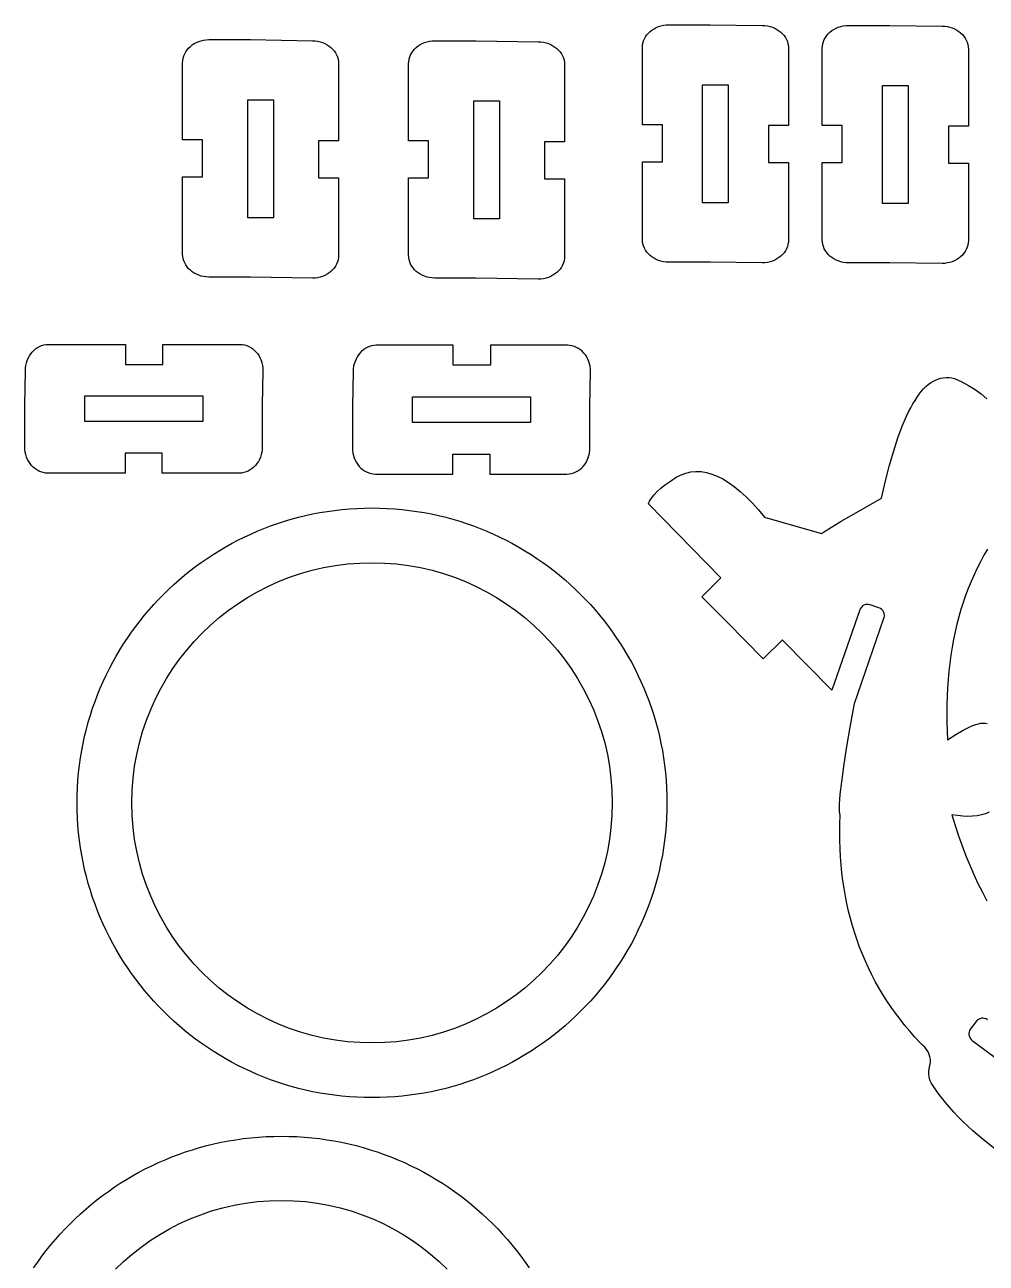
# Model space of a CAD drawing. Extents: x 0 to 14, y 0.1 to 11.7.
# Drawn here: x 5.99 to 10.29, y 6.13 to 11.67 of the extents above; entities that cross this region are included whole.
import ezdxf

# ---------------------------------------------------------------- set-up
doc = ezdxf.new("R2010")
doc.units = 0
doc.layers.add('Default_Layer', color=1, linetype='CONTINUOUS')
doc.layers.add('Harley_2', color=1, linetype='CONTINUOUS')

msp = doc.modelspace()

# ---------------------------------------------------------------- linework, layer by layer
at = {"layer": 'Default_Layer'}
for points in [[(9.4059, 10.7098), (9.4053, 10.6993), (9.4035, 10.6891), (9.4006, 10.6792), (9.3966, 10.6697), (9.3917, 10.6606), (9.3858, 10.652), (9.379, 10.644), (9.3714, 10.6367), (9.363, 10.63), (9.3539, 10.624), (9.3442, 10.6188), (9.3339, 10.6145), (9.3231, 10.611), (9.3119, 10.6085), (9.3002, 10.6071), (9.2883, 10.6066), (9.0549, 10.6094), (8.8696, 10.6094), (8.8576, 10.61), (8.8459, 10.6115), (8.8347, 10.6141), (8.8239, 10.6176), (8.8136, 10.6219), (8.8039, 10.6271), (8.7948, 10.6331), (8.7865, 10.6397), (8.7789, 10.6471), (8.7721, 10.655), (8.7662, 10.6635), (8.7612, 10.6725), (8.7572, 10.682), (8.7543, 10.6919), (8.7525, 10.7021), (8.7519, 10.7126), (8.7519, 11.058), (8.8416, 11.058), (8.8416, 11.2238), (8.7519, 11.2238), (8.7519, 11.5692), (8.7525, 11.5797), (8.7543, 11.5899), (8.7572, 11.5998), (8.7612, 11.6092), (8.7662, 11.6183), (8.7721, 11.6268), (8.7789, 11.6347), (8.7865, 11.6421), (8.7948, 11.6487), (8.8039, 11.6547), (8.8136, 11.6599), (8.8239, 11.6642), (8.8347, 11.6677), (8.8459, 11.6703), (8.8576, 11.6718), (8.8696, 11.6724), (9.0549, 11.6724), (9.2883, 11.6696), (9.3002, 11.6689), (9.3119, 11.6673), (9.3231, 11.6646), (9.3339, 11.6611), (9.3442, 11.6567), (9.3539, 11.6516), (9.363, 11.6456), (9.3714, 11.639), (9.379, 11.6317), (9.3858, 11.6238), (9.3917, 11.6153), (9.3966, 11.6064), (9.4006, 11.5969), (9.4035, 11.5871), (9.4053, 11.5769), (9.4059, 11.5664), (9.4059, 11.221), (9.3162, 11.221), (9.3162, 11.0552), (9.4059, 11.0552), (9.4059, 10.7098)], [(7.3925, 11.1525), (7.3028, 11.1525), (7.3028, 10.9867), (7.3925, 10.9867), (7.3925, 10.6413), (7.3919, 10.6308), (7.3901, 10.6205), (7.3872, 10.6106), (7.3832, 10.6011), (7.3782, 10.592), (7.3723, 10.5834), (7.3655, 10.5754), (7.3579, 10.568), (7.3495, 10.5613), (7.3405, 10.5553), (7.3308, 10.5502), (7.3205, 10.5458), (7.3097, 10.5424), (7.2984, 10.5399), (7.2868, 10.5385), (7.2748, 10.5381), (6.9973, 10.5427), (6.8119, 10.5427), (6.7999, 10.5433), (6.7883, 10.5449), (6.777, 10.5474), (6.7662, 10.5509), (6.7559, 10.5552), (6.7462, 10.5604), (6.7372, 10.5664), (6.7288, 10.5731), (6.7212, 10.5804), (6.7144, 10.5883), (6.7085, 10.5969), (6.7035, 10.6059), (6.6995, 10.6153), (6.6966, 10.6252), (6.6948, 10.6354), (6.6942, 10.6459), (6.6942, 10.9913), (6.7839, 10.9913), (6.7839, 11.1571), (6.6942, 11.1571), (6.6942, 11.5025), (6.6948, 11.513), (6.6966, 11.5232), (6.6995, 11.5331), (6.7035, 11.5426), (6.7085, 11.5516), (6.7144, 11.5601), (6.7212, 11.568), (6.7288, 11.5754), (6.7372, 11.5821), (6.7462, 11.588), (6.7559, 11.5932), (6.7662, 11.5976), (6.777, 11.601), (6.7883, 11.6036), (6.7999, 11.6052), (6.8119, 11.6057), (6.9973, 11.6057), (7.2748, 11.6011), (7.2868, 11.6004), (7.2984, 11.5987), (7.3097, 11.596), (7.3205, 11.5925), (7.3308, 11.5881), (7.3405, 11.5829), (7.3495, 11.577), (7.3579, 11.5704), (7.3655, 11.5631), (7.3723, 11.5552), (7.3782, 11.5468), (7.3832, 11.5378), (7.3872, 11.5284), (7.3901, 11.5186), (7.3919, 11.5084), (7.3925, 11.4979), (7.3925, 11.1525)], [(7.7052, 10.9867), (7.7949, 10.9867), (7.7949, 11.1525), (7.7052, 11.1525), (7.7052, 11.4979), (7.7059, 11.5084), (7.7076, 11.5186), (7.7106, 11.5285), (7.7145, 11.538), (7.7195, 11.547), (7.7254, 11.5555), (7.7322, 11.5634), (7.7398, 11.5708), (7.7482, 11.5774), (7.7572, 11.5834), (7.7669, 11.5886), (7.7772, 11.5929), (7.788, 11.5964), (7.7993, 11.599), (7.8109, 11.6005), (7.8229, 11.6011), (8.0083, 11.6011), (8.2858, 11.5965), (8.2978, 11.5958), (8.3095, 11.594), (8.3207, 11.5914), (8.3315, 11.5879), (8.3418, 11.5835), (8.3515, 11.5783), (8.3606, 11.5724), (8.3689, 11.5658), (8.3765, 11.5585), (8.3833, 11.5506), (8.3892, 11.5421), (8.3942, 11.5332), (8.3982, 11.5238), (8.4011, 11.514), (8.4029, 11.5038), (8.4035, 11.4933), (8.4035, 11.1479), (8.3138, 11.1479), (8.3138, 10.9821), (8.4035, 10.9821), (8.4035, 10.6367), (8.4029, 10.6262), (8.4011, 10.6159), (8.3982, 10.606), (8.3942, 10.5965), (8.3892, 10.5874), (8.3833, 10.5788), (8.3765, 10.5708), (8.3689, 10.5634), (8.3606, 10.5567), (8.3515, 10.5507), (8.3418, 10.5455), (8.3315, 10.5412), (8.3207, 10.5378), (8.3095, 10.5353), (8.2978, 10.5339), (8.2858, 10.5335), (8.0083, 10.5381), (7.8229, 10.5381), (7.8109, 10.5387), (7.7993, 10.5402), (7.788, 10.5428), (7.7772, 10.5463), (7.7669, 10.5506), (7.7572, 10.5558), (7.7482, 10.5618), (7.7398, 10.5684), (7.7322, 10.5758), (7.7254, 10.5837), (7.7195, 10.5922), (7.7145, 10.6013), (7.7106, 10.6107), (7.7076, 10.6206), (7.7059, 10.6308), (7.7052, 10.6413), (7.7052, 10.9867)]]:
    msp.add_lwpolyline(points, close=True, dxfattribs=at)
at = {"layer": 'Harley_2'}
for points in [[(9.5568, 11.221), (9.5568, 11.5664), (9.5574, 11.5769), (9.5592, 11.5871), (9.5621, 11.597), (9.5661, 11.6065), (9.5711, 11.6155), (9.577, 11.624), (9.5838, 11.6319), (9.5914, 11.6393), (9.5997, 11.646), (9.6088, 11.6519), (9.6185, 11.6571), (9.6288, 11.6614), (9.6396, 11.6649), (9.6508, 11.6675), (9.6625, 11.6691), (9.6745, 11.6696), (9.8598, 11.6696), (10.0932, 11.6668), (10.1052, 11.6662), (10.1168, 11.6645), (10.1281, 11.6619), (10.1389, 11.6584), (10.1491, 11.654), (10.1588, 11.6488), (10.1679, 11.6429), (10.1763, 11.6362), (10.1839, 11.6289), (10.1907, 11.621), (10.1966, 11.6126), (10.2016, 11.6036), (10.2055, 11.5942), (10.2084, 11.5843), (10.2102, 11.5741), (10.2108, 11.5636), (10.2108, 11.2183), (10.1212, 11.2183), (10.1212, 11.0524), (10.2108, 11.0524), (10.2108, 10.7071), (10.2102, 10.6965), (10.2084, 10.6863), (10.2055, 10.6764), (10.2016, 10.6669), (10.1966, 10.6578), (10.1907, 10.6493), (10.1839, 10.6413), (10.1763, 10.6339), (10.1679, 10.6272), (10.1588, 10.6212), (10.1491, 10.616), (10.1389, 10.6117), (10.1281, 10.6082), (10.1168, 10.6058), (10.1052, 10.6043), (10.0932, 10.6039), (9.8598, 10.6066), (9.6745, 10.6066), (9.6625, 10.6072), (9.6508, 10.6087), (9.6396, 10.6113), (9.6288, 10.6148), (9.6185, 10.6191), (9.6088, 10.6243), (9.5997, 10.6303), (9.5914, 10.637), (9.5838, 10.6443), (9.577, 10.6522), (9.5711, 10.6607), (9.5661, 10.6698), (9.5621, 10.6792), (9.5592, 10.6891), (9.5574, 10.6993), (9.5568, 10.7098), (9.5568, 11.0552), (9.6465, 11.0552), (9.6465, 11.221), (9.5568, 11.221)], [(9.0214, 11.404), (9.1364, 11.404), (9.1364, 10.875), (9.0214, 10.875), (9.0214, 11.404)], [(9.8263, 11.4012), (9.9413, 11.4012), (9.9413, 10.8722), (9.8263, 10.8722), (9.8263, 11.4012)], [(6.9859, 11.3364), (7.1009, 11.3364), (7.1009, 10.8074), (6.9859, 10.8074), (6.9859, 11.3364)], [(7.9969, 11.3318), (8.1119, 11.3318), (8.1119, 10.8028), (7.9969, 10.8028), (7.9969, 11.3318)], [(5.9878, 9.9681), (5.9906, 10.1239), (5.9913, 10.1359), (5.993, 10.1476), (5.9957, 10.1588), (5.9992, 10.1696), (6.0036, 10.1799), (6.0088, 10.1896), (6.0147, 10.1987), (6.0213, 10.207), (6.0286, 10.2147), (6.0365, 10.2214), (6.0449, 10.2274), (6.0539, 10.2323), (6.0633, 10.2363), (6.0731, 10.2392), (6.0833, 10.241), (6.0938, 10.2416), (6.4391, 10.2416), (6.4391, 10.1519), (6.605, 10.1519), (6.605, 10.2416), (6.9503, 10.2416), (6.9609, 10.241), (6.9711, 10.2392), (6.981, 10.2363), (6.9906, 10.2323), (6.9997, 10.2274), (7.0082, 10.2214), (7.0163, 10.2147), (7.0236, 10.207), (7.0304, 10.1987), (7.0363, 10.1896), (7.0415, 10.1799), (7.0459, 10.1696), (7.0493, 10.1588), (7.0518, 10.1476), (7.0532, 10.1359), (7.0535, 10.1239), (7.0508, 9.9681), (7.0508, 9.7827), (7.0502, 9.7707), (7.0487, 9.7591), (7.0461, 9.7478), (7.0426, 9.737), (7.0383, 9.7267), (7.0331, 9.717), (7.0271, 9.708), (7.0204, 9.6996), (7.0131, 9.692), (7.0052, 9.6852), (6.9967, 9.6793), (6.9876, 9.6743), (6.9782, 9.6703), (6.9683, 9.6674), (6.9581, 9.6656), (6.9476, 9.665), (6.6022, 9.665), (6.6022, 9.7547), (6.4364, 9.7547), (6.4364, 9.665), (6.091, 9.665), (6.0805, 9.6656), (6.0703, 9.6674), (6.0604, 9.6703), (6.0509, 9.6743), (6.0419, 9.6793), (6.0334, 9.6852), (6.0255, 9.692), (6.0181, 9.6996), (6.0115, 9.708), (6.0055, 9.717), (6.0003, 9.7267), (5.996, 9.737), (5.9925, 9.7478), (5.9899, 9.7591), (5.9883, 9.7707), (5.9878, 9.7827), (5.9878, 9.9681)], [(7.4544, 9.9638), (7.4544, 9.7785), (7.4549, 9.7665), (7.4565, 9.7548), (7.4591, 9.7436), (7.4625, 9.7328), (7.4669, 9.7225), (7.4721, 9.7128), (7.478, 9.7037), (7.4847, 9.6954), (7.4921, 9.6878), (7.5, 9.681), (7.5085, 9.6751), (7.5175, 9.6701), (7.527, 9.6661), (7.5369, 9.6632), (7.5471, 9.6614), (7.5576, 9.6608), (7.903, 9.6608), (7.903, 9.7505), (8.0688, 9.7505), (8.0688, 9.6608), (8.4142, 9.6608), (8.4247, 9.6614), (8.4349, 9.6632), (8.4448, 9.6661), (8.4542, 9.6701), (8.4632, 9.6751), (8.4718, 9.681), (8.4797, 9.6878), (8.487, 9.6954), (8.4937, 9.7037), (8.4997, 9.7128), (8.5049, 9.7225), (8.5092, 9.7328), (8.5127, 9.7436), (8.5152, 9.7548), (8.5168, 9.7665), (8.5174, 9.7785), (8.5174, 9.9638), (8.5201, 10.1197), (8.5198, 10.1317), (8.5183, 10.1433), (8.5159, 10.1546), (8.5125, 10.1654), (8.5081, 10.1757), (8.5029, 10.1854), (8.497, 10.1944), (8.4902, 10.2028), (8.4828, 10.2104), (8.4748, 10.2172), (8.4663, 10.2231), (8.4572, 10.2281), (8.4476, 10.2321), (8.4377, 10.235), (8.4275, 10.2368), (8.4169, 10.2374), (8.0716, 10.2374), (8.0716, 10.1477), (7.9057, 10.1477), (7.9057, 10.2374), (7.5604, 10.2374), (7.5499, 10.2368), (7.5397, 10.235), (7.5299, 10.2321), (7.5205, 10.2281), (7.5115, 10.2231), (7.5031, 10.2172), (7.4952, 10.2104), (7.4879, 10.2028), (7.4813, 10.1944), (7.4754, 10.1854), (7.4702, 10.1757), (7.4658, 10.1654), (7.4623, 10.1546), (7.4596, 10.1433), (7.4579, 10.1317), (7.4572, 10.1197), (7.4544, 9.9638)], [(6.2562, 9.8958), (6.2562, 10.0108), (6.7852, 10.0108), (6.7852, 9.8958), (6.2562, 9.8958)], [(7.7228, 9.8916), (7.7228, 10.0066), (8.2518, 10.0066), (8.2518, 9.8916), (7.7228, 9.8916)], [(7.5419, 9.509), (7.576, 9.5085), (7.6099, 9.5072), (7.6435, 9.5051), (7.6769, 9.5022), (7.71, 9.4984), (7.7429, 9.4938), (7.7756, 9.4883), (7.8079, 9.4821), (7.84, 9.4752), (7.8718, 9.4674), (7.9033, 9.4589), (7.9344, 9.4496), (7.9653, 9.4396), (7.9958, 9.4289), (8.0259, 9.4174), (8.0557, 9.4052), (8.0851, 9.3923), (8.1142, 9.3788), (8.1428, 9.3645), (8.1711, 9.3496), (8.1989, 9.3341), (8.2264, 9.3178), (8.2534, 9.301), (8.2799, 9.2835), (8.306, 9.2654), (8.3317, 9.2467), (8.3568, 9.2274), (8.3815, 9.2075), (8.4057, 9.187), (8.4294, 9.166), (8.4526, 9.1444), (8.4753, 9.1223), (8.4974, 9.0996), (8.519, 9.0765), (8.54, 9.0528), (8.5605, 9.0286), (8.5804, 9.0039), (8.5997, 8.9787), (8.6184, 8.953), (8.6365, 8.9269), (8.654, 8.9004), (8.6708, 8.8734), (8.687, 8.846), (8.7026, 8.8181), (8.7175, 8.7898), (8.7318, 8.7612), (8.7453, 8.7321), (8.7582, 8.7027), (8.7704, 8.6729), (8.7818, 8.6428), (8.7926, 8.6123), (8.8026, 8.5814), (8.8119, 8.5503), (8.8204, 8.5188), (8.8281, 8.487), (8.8351, 8.455), (8.8413, 8.4226), (8.8467, 8.39), (8.8513, 8.3571), (8.8551, 8.3239), (8.8581, 8.2905), (8.8602, 8.2569), (8.8615, 8.223), (8.8619, 8.189), (8.8615, 8.1549), (8.8602, 8.1211), (8.8581, 8.0874), (8.8551, 8.054), (8.8513, 8.0209), (8.8467, 7.988), (8.8413, 7.9553), (8.8351, 7.923), (8.8281, 7.8909), (8.8204, 7.8591), (8.8119, 7.8276), (8.8026, 7.7965), (8.7926, 7.7657), (8.7818, 7.7352), (8.7704, 7.705), (8.7582, 7.6752), (8.7453, 7.6458), (8.7318, 7.6167), (8.7175, 7.5881), (8.7026, 7.5598), (8.687, 7.532), (8.6708, 7.5046), (8.654, 7.4776), (8.6365, 7.451), (8.6184, 7.4249), (8.5997, 7.3992), (8.5804, 7.3741), (8.5605, 7.3494), (8.54, 7.3252), (8.519, 7.3015), (8.4974, 7.2783), (8.4753, 7.2556), (8.4526, 7.2335), (8.4294, 7.2119), (8.4057, 7.1909), (8.3815, 7.1704), (8.3568, 7.1505), (8.3317, 7.1312), (8.306, 7.1125), (8.2799, 7.0944), (8.2534, 7.077), (8.2264, 7.0601), (8.1989, 7.0439), (8.1711, 7.0283), (8.1428, 7.0134), (8.1142, 6.9992), (8.0851, 6.9856), (8.0557, 6.9727), (8.0259, 6.9605), (7.9958, 6.9491), (7.9653, 6.9383), (7.9344, 6.9283), (7.9033, 6.9191), (7.8718, 6.9105), (7.84, 6.9028), (7.8079, 6.8958), (7.7756, 6.8896), (7.7429, 6.8842), (7.71, 6.8796), (7.6769, 6.8758), (7.6435, 6.8728), (7.6099, 6.8707), (7.576, 6.8694), (7.5419, 6.869), (7.5079, 6.8694), (7.474, 6.8707), (7.4404, 6.8728), (7.407, 6.8758), (7.3739, 6.8796), (7.341, 6.8842), (7.3083, 6.8896), (7.276, 6.8958), (7.2439, 6.9028), (7.2121, 6.9105), (7.1806, 6.9191), (7.1495, 6.9283), (7.1186, 6.9383), (7.0881, 6.9491), (7.058, 6.9605), (7.0282, 6.9727), (6.9988, 6.9856), (6.9697, 6.9992), (6.9411, 7.0134), (6.9128, 7.0283), (6.885, 7.0439), (6.8575, 7.0601), (6.8305, 7.077), (6.804, 7.0944), (6.7779, 7.1125), (6.7522, 7.1312), (6.727, 7.1505), (6.7024, 7.1704), (6.6782, 7.1909), (6.6545, 7.2119), (6.6313, 7.2335), (6.6086, 7.2556), (6.5865, 7.2783), (6.5649, 7.3015), (6.5439, 7.3252), (6.5234, 7.3494), (6.5035, 7.3741), (6.4842, 7.3992), (6.4655, 7.4249), (6.4474, 7.451), (6.4299, 7.4776), (6.4131, 7.5046), (6.3969, 7.532), (6.3813, 7.5598), (6.3664, 7.5881), (6.3521, 7.6167), (6.3386, 7.6458), (6.3257, 7.6752), (6.3135, 7.705), (6.3021, 7.7352), (6.2913, 7.7657), (6.2813, 7.7965), (6.272, 7.8276), (6.2635, 7.8591), (6.2558, 7.8909), (6.2488, 7.923), (6.2426, 7.9553), (6.2372, 7.988), (6.2326, 8.0209), (6.2288, 8.054), (6.2258, 8.0874), (6.2237, 8.1211), (6.2224, 8.1549), (6.2219, 8.189), (6.2224, 8.223), (6.2237, 8.2569), (6.2258, 8.2905), (6.2288, 8.3239), (6.2326, 8.3571), (6.2372, 8.39), (6.2426, 8.4226), (6.2488, 8.455), (6.2558, 8.487), (6.2635, 8.5188), (6.272, 8.5503), (6.2813, 8.5814), (6.2913, 8.6123), (6.3021, 8.6428), (6.3135, 8.6729), (6.3257, 8.7027), (6.3386, 8.7321), (6.3521, 8.7612), (6.3664, 8.7898), (6.3813, 8.8181), (6.3969, 8.846), (6.4131, 8.8734), (6.4299, 8.9004), (6.4474, 8.9269), (6.4655, 8.953), (6.4842, 8.9787), (6.5035, 9.0039), (6.5234, 9.0286), (6.5439, 9.0528), (6.5649, 9.0765), (6.5865, 9.0996), (6.6086, 9.1223), (6.6313, 9.1444), (6.6545, 9.166), (6.6782, 9.187), (6.7024, 9.2075), (6.727, 9.2274), (6.7522, 9.2467), (6.7779, 9.2654), (6.804, 9.2835), (6.8305, 9.301), (6.8575, 9.3178), (6.885, 9.3341), (6.9128, 9.3496), (6.9411, 9.3645), (6.9697, 9.3788), (6.9988, 9.3923), (7.0282, 9.4052), (7.058, 9.4174), (7.0881, 9.4289), (7.1186, 9.4396), (7.1495, 9.4496), (7.1806, 9.4589), (7.2121, 9.4674), (7.2439, 9.4752), (7.276, 9.4821), (7.3083, 9.4883), (7.341, 9.4938), (7.3739, 9.4984), (7.407, 9.5022), (7.4404, 9.5051), (7.474, 9.5072), (7.5079, 9.5085), (7.5419, 9.509)], [(7.5419, 9.264), (7.5973, 9.2626), (7.6518, 9.2584), (7.7056, 9.2516), (7.7586, 9.2421), (7.8106, 9.2301), (7.8616, 9.2156), (7.9115, 9.1987), (7.9603, 9.1795), (8.008, 9.1579), (8.0543, 9.1342), (8.0993, 9.1083), (8.1429, 9.0803), (8.1851, 9.0504), (8.2257, 9.0185), (8.2647, 8.9847), (8.3021, 8.9491), (8.3376, 8.9117), (8.3714, 8.8727), (8.4034, 8.8321), (8.4333, 8.79), (8.4613, 8.7463), (8.4872, 8.7013), (8.5109, 8.655), (8.5325, 8.6074), (8.5517, 8.5585), (8.5686, 8.5086), (8.5831, 8.4576), (8.5951, 8.4056), (8.6046, 8.3527), (8.6114, 8.2989), (8.6155, 8.2443), (8.6169, 8.189), (8.6155, 8.1337), (8.6114, 8.0791), (8.6046, 8.0253), (8.5951, 7.9723), (8.5831, 7.9203), (8.5686, 7.8693), (8.5517, 7.8194), (8.5325, 7.7706), (8.5109, 7.723), (8.4872, 7.6766), (8.4613, 7.6316), (8.4333, 7.588), (8.4034, 7.5458), (8.3714, 7.5052), (8.3376, 7.4662), (8.3021, 7.4289), (8.2647, 7.3933), (8.2257, 7.3595), (8.1851, 7.3276), (8.1429, 7.2976), (8.0993, 7.2696), (8.0543, 7.2437), (8.008, 7.22), (7.9603, 7.1985), (7.9115, 7.1792), (7.8616, 7.1623), (7.8106, 7.1478), (7.7586, 7.1358), (7.7056, 7.1264), (7.6518, 7.1195), (7.5973, 7.1154), (7.5419, 7.114), (7.4866, 7.1154), (7.432, 7.1195), (7.3783, 7.1264), (7.3253, 7.1358), (7.2733, 7.1478), (7.2223, 7.1623), (7.1724, 7.1792), (7.1235, 7.1985), (7.0759, 7.22), (7.0296, 7.2437), (6.9846, 7.2696), (6.9409, 7.2976), (6.8988, 7.3276), (6.8582, 7.3595), (6.8192, 7.3933), (6.7818, 7.4289), (6.7462, 7.4662), (6.7125, 7.5052), (6.6805, 7.5458), (6.6506, 7.588), (6.6226, 7.6316), (6.5967, 7.6766), (6.573, 7.723), (6.5514, 7.7706), (6.5322, 7.8194), (6.5153, 7.8693), (6.5008, 7.9203), (6.4888, 7.9723), (6.4793, 8.0253), (6.4725, 8.0791), (6.4683, 8.1337), (6.4669, 8.189), (6.4683, 8.2443), (6.4725, 8.2989), (6.4793, 8.3527), (6.4888, 8.4056), (6.5008, 8.4576), (6.5153, 8.5086), (6.5322, 8.5585), (6.5514, 8.6074), (6.573, 8.655), (6.5967, 8.7013), (6.6226, 8.7463), (6.6506, 8.79), (6.6805, 8.8321), (6.7125, 8.8727), (6.7462, 8.9117), (6.7818, 8.9491), (6.8192, 8.9847), (6.8582, 9.0185), (6.8988, 9.0504), (6.9409, 9.0803), (6.9846, 9.1083), (7.0296, 9.1342), (7.0759, 9.1579), (7.1235, 9.1795), (7.1724, 9.1987), (7.2223, 9.2156), (7.2733, 9.2301), (7.3253, 9.2421), (7.3783, 9.2516), (7.432, 9.2584), (7.4866, 9.2626), (7.5419, 9.264)]]:
    msp.add_lwpolyline(points, close=True, dxfattribs=at)
for points in [[(10.3299, 6.6402), (10.2787, 6.6802), (10.2309, 6.7209), (10.1866, 6.7624), (10.1658, 6.7834), (10.1458, 6.8046), (10.1267, 6.826), (10.1085, 6.8476), (10.0911, 6.8693), (10.0746, 6.8913), (10.059, 6.9134), (10.0442, 6.9357), (10.0402, 6.9438), (10.0372, 6.9528), (10.0353, 6.9628), (10.0344, 6.9739), (10.0346, 6.9859), (10.0359, 6.999), (10.0382, 7.013), (10.0415, 7.0281), (10.041, 7.04), (10.0389, 7.0516), (10.0354, 7.0628), (10.0303, 7.0737), (10.0237, 7.0843), (10.0157, 7.0946), (10.0061, 7.1045), (9.995, 7.1142), (9.9713, 7.14), (9.9484, 7.1661), (9.9263, 7.1927), (9.9051, 7.2197), (9.8846, 7.247), (9.8649, 7.2748), (9.8461, 7.3029), (9.828, 7.3315), (9.8108, 7.3604), (9.7944, 7.3897), (9.7787, 7.4194), (9.7639, 7.4495), (9.7499, 7.4799), (9.7367, 7.5108), (9.7243, 7.5421), (9.7128, 7.5737), (9.702, 7.6057), (9.692, 7.6382), (9.6829, 7.671), (9.6746, 7.7042), (9.667, 7.7378), (9.6603, 7.7718), (9.6544, 7.8062), (9.6493, 7.8409), (9.645, 7.8761), (9.6415, 7.9116), (9.6388, 7.9475), (9.6369, 7.9839), (9.6359, 8.0206), (9.6356, 8.0577), (9.6362, 8.0952), (9.6375, 8.1331), (9.6356, 8.1407), (9.6344, 8.1515), (9.6341, 8.1655), (9.6345, 8.1826), (9.6376, 8.2263), (9.644, 8.2826), (9.6534, 8.3514), (9.666, 8.4329), (9.6818, 8.527), (9.7007, 8.6336), (9.8331, 9.0153), (9.8348, 9.0225), (9.835, 9.0297), (9.8339, 9.0367), (9.8314, 9.0434), (9.8277, 9.0494), (9.823, 9.0547), (9.8172, 9.0589), (9.8105, 9.0621), (9.7712, 9.0757), (9.7639, 9.0774), (9.7567, 9.0776), (9.7497, 9.0765), (9.7431, 9.074), (9.7371, 9.0703), (9.7318, 9.0655), (9.7275, 9.0597), (9.7244, 9.0529), (9.5998, 8.6938), (9.378, 8.9182), (9.3783, 8.9186), (9.2931, 8.8341), (9.1306, 8.9981), (9.0182, 9.1116), (9.1035, 9.1961), (8.7788, 9.5271), (8.7842, 9.54), (8.7926, 9.5535), (8.8039, 9.5676), (8.8181, 9.5822), (8.8351, 9.5975), (8.8551, 9.6134), (8.878, 9.6298), (8.9037, 9.6469), (8.925, 9.6577), (8.9468, 9.6656), (8.969, 9.6706), (8.9916, 9.6726), (9.0147, 9.6717), (9.0383, 9.6679), (9.0623, 9.6611), (9.0868, 9.6514), (9.1118, 9.6388), (9.1372, 9.6232), (9.163, 9.6047), (9.1893, 9.5832), (9.2161, 9.5589), (9.2433, 9.5316), (9.2709, 9.5013), (9.2991, 9.4681), (9.5536, 9.3942), (9.567, 9.4037), (9.5861, 9.4161), (9.6415, 9.4498), (9.7199, 9.4952), (9.8213, 9.5525), (9.8396, 9.63), (9.8581, 9.7011), (9.8768, 9.7655), (9.8955, 9.8235), (9.9145, 9.8748), (9.9336, 9.9197), (9.9432, 9.9396), (9.9528, 9.958), (9.9625, 9.9747), (9.9722, 9.9897), (9.9812, 10.0045), (9.9904, 10.0181), (9.9999, 10.0306), (10.0098, 10.0419), (10.0198, 10.0522), (10.0302, 10.0612), (10.0409, 10.0691), (10.0518, 10.0759), (10.063, 10.0816), (10.0745, 10.0861), (10.0863, 10.0895), (10.0984, 10.0917), (10.1107, 10.0928), (10.1233, 10.0927), (10.1362, 10.0915), (10.1494, 10.0892), (10.1816, 10.0743), (10.2121, 10.0578), (10.2409, 10.0396), (10.268, 10.0197), (10.2934, 9.9981)], [(10.2969, 9.3252), (10.2805, 9.2971), (10.265, 9.2685), (10.2502, 9.2394), (10.2361, 9.2098), (10.2228, 9.1797), (10.2103, 9.149), (10.1986, 9.1179), (10.1876, 9.0862), (10.1774, 9.0541), (10.1679, 9.0214), (10.1592, 8.9882), (10.1513, 8.9545), (10.1441, 8.9203), (10.1377, 8.8856), (10.1321, 8.8504), (10.1272, 8.8147), (10.1231, 8.7784), (10.1197, 8.7417), (10.1171, 8.7045), (10.1153, 8.6667), (10.1142, 8.6284), (10.1139, 8.5897), (10.1144, 8.5504), (10.1176, 8.4703), (10.1542, 8.4948), (10.1874, 8.5145), (10.2173, 8.5295), (10.2309, 8.5352), (10.2438, 8.5397), (10.2558, 8.543), (10.2669, 8.5452), (10.2772, 8.5461), (10.2867, 8.5459), (10.2953, 8.5444)], [(10.3041, 8.1467), (10.2874, 8.1401), (10.2694, 8.135), (10.2503, 8.1314), (10.2299, 8.1292), (10.2084, 8.1285), (10.1856, 8.1292), (10.1617, 8.1315), (10.1365, 8.1352), (10.1512, 8.0876), (10.1666, 8.0412), (10.1827, 7.996), (10.1995, 7.952), (10.2169, 7.9093), (10.2351, 7.8678), (10.2539, 7.8274), (10.2734, 7.7883), (10.2936, 7.7504)], [(10.2965, 7.2175), (10.2901, 7.2213), (10.2833, 7.2237), (10.2763, 7.2247), (10.2692, 7.2243), (10.2624, 7.2226), (10.2559, 7.2196), (10.2501, 7.2154), (10.2451, 7.2099), (10.2204, 7.1764), (10.2166, 7.1701), (10.2142, 7.1633), (10.2133, 7.1562), (10.2136, 7.1492), (10.2154, 7.1423), (10.2184, 7.1359), (10.2226, 7.13), (10.2281, 7.125), (10.7544, 6.7358)], [(6.0271, 6.1065), (6.0455, 6.133), (6.0644, 6.159), (6.084, 6.1845), (6.1041, 6.2095), (6.1249, 6.234), (6.1462, 6.258), (6.168, 6.2815), (6.1905, 6.3045), (6.2134, 6.3269), (6.2369, 6.3488), (6.2609, 6.3701), (6.2854, 6.3908), (6.3105, 6.411), (6.336, 6.4305), (6.362, 6.4495), (6.3884, 6.4678), (6.4153, 6.4855), (6.4427, 6.5026), (6.4705, 6.519), (6.4987, 6.5348), (6.5273, 6.5499), (6.5564, 6.5644), (6.5858, 6.5781), (6.6156, 6.5912), (6.6458, 6.6035), (6.6763, 6.6151), (6.7072, 6.626), (6.7385, 6.6361), (6.7701, 6.6455), (6.8019, 6.6542), (6.8341, 6.662), (6.8666, 6.6691), (6.8994, 6.6754), (6.9325, 6.6809), (6.9658, 6.6855), (6.9994, 6.6894), (7.0333, 6.6924), (7.0674, 6.6945), (7.1017, 6.6958), (7.1362, 6.6963), (7.1362, 6.6963), (7.1707, 6.6958), (7.205, 6.6945), (7.2391, 6.6924), (7.2729, 6.6894), (7.3065, 6.6855), (7.3398, 6.6809), (7.3729, 6.6754), (7.4057, 6.6691), (7.4382, 6.662), (7.4704, 6.6542), (7.5023, 6.6455), (7.5339, 6.6361), (7.5651, 6.626), (7.596, 6.6151), (7.6265, 6.6035), (7.6567, 6.5912), (7.6865, 6.5781), (7.716, 6.5644), (7.745, 6.5499), (7.7736, 6.5348), (7.8019, 6.519), (7.8297, 6.5026), (7.857, 6.4855), (7.8839, 6.4678), (7.9104, 6.4495), (7.9364, 6.4305), (7.9619, 6.411), (7.9869, 6.3908), (8.0114, 6.3701), (8.0354, 6.3488), (8.0589, 6.3269), (8.0819, 6.3045), (8.1043, 6.2815), (8.1262, 6.258), (8.1475, 6.234), (8.1682, 6.2095), (8.1884, 6.1845), (8.2079, 6.159), (8.2269, 6.133), (8.2452, 6.1065)], [(6.3937, 6.1012), (6.4302, 6.136), (6.4683, 6.169), (6.508, 6.2001), (6.5491, 6.2294), (6.5917, 6.2567), (6.6357, 6.282), (6.681, 6.3052), (6.7275, 6.3262), (6.7752, 6.3451), (6.824, 6.3616), (6.8738, 6.3757), (6.9246, 6.3874), (6.9763, 6.3967), (7.0288, 6.4034), (7.0821, 6.4074), (7.1362, 6.4088), (7.1362, 6.4088), (7.1902, 6.4074), (7.2435, 6.4034), (7.2961, 6.3967), (7.3478, 6.3874), (7.3986, 6.3757), (7.4484, 6.3616), (7.4972, 6.3451), (7.5448, 6.3262), (7.5913, 6.3052), (7.6366, 6.282), (7.6806, 6.2567), (7.7232, 6.2294), (7.7644, 6.2001), (7.804, 6.169), (7.8421, 6.136), (7.8786, 6.1012)]]:
    msp.add_lwpolyline(points, dxfattribs=at)

doc.saveas('drawing.dxf')
